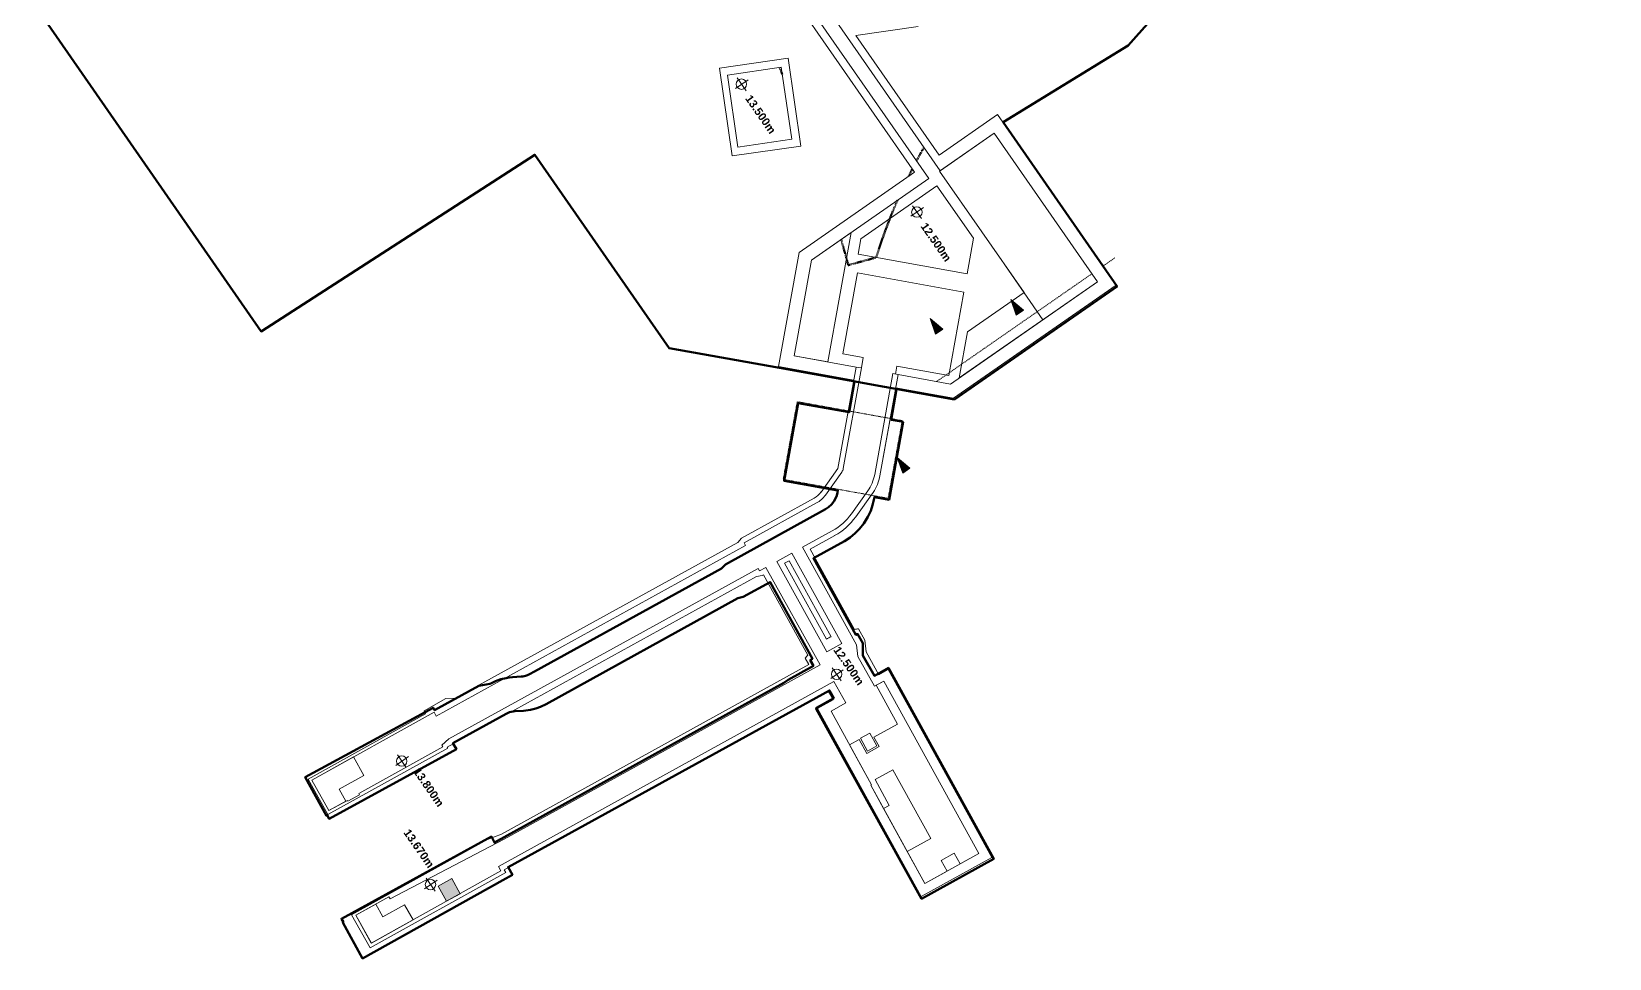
# Model space of a CAD drawing. Header units: metres. Extents: x 291473 to 292076, y 287877 to 288544.
# Drawn here: x 291780 to 292075.8, y 287877.1 to 288050.9 of the extents above; entities that cross this region are included whole.
import ezdxf

# ---------------------------------------------------------------- set-up
doc = ezdxf.new("R2010")
doc.units = ezdxf.units.M
doc.header["$MEASUREMENT"] = 0
doc.linetypes.add('Dash dense', pattern=[0.0032, 0.0016, -0.0016])
doc.layers.add('IM-Zz_20_10_90-T-Text', color=138, linetype='Continuous', lineweight=13)
doc.layers.add('IM-Zz_80_45-M-Line', color=92, linetype='Continuous', lineweight=13)
doc.styles.add('Arial_B_1', font='arialbd.ttf', dxfattribs={"height": 1.5})

msp = doc.modelspace()

# ---------------------------------------------------------------- hatches: boundary and pattern name
at = {"layer": 'IM-Zz_20_10_90-T-Text', "linetype": 'Continuous'}
for points in [[(291964.63, 287997.76), (291963.58, 288000.68), (291965.96, 287998.68)], [(291949.51, 287994.19), (291948.45, 287997.11), (291950.83, 287995.11)], [(291943.34, 287968.12), (291942.29, 287971.04), (291944.66, 287969.04)]]:
    msp.add_hatch(color=250, dxfattribs=at).paths.add_polyline_path(points)
at = {"layer": 'IM-Zz_80_45-M-Line', "linetype": 'Continuous'}
msp.add_hatch(color=255, dxfattribs=at).paths.add_polyline_path([(291857.83, 287887.82), (291857.78, 287887.92), (291856.25, 287890.67), (291858.79, 287892.08), (291860.37, 287889.23)])

# ---------------------------------------------------------------- linework, layer by layer
at = {"lineweight": 53, "flags": 128}
for points in [[(291962.18, 288033.91), (291985.58, 288048.31), (291989.63, 288052.87), (291993.79, 288056.13), (291998.66, 288058.75), (292005.64, 288060.85), (292075.81, 288102.56), (291848.57, 288436.77), (291802.25, 288404.34), (291707.9, 288441.83), (291707.21, 288440.57), (291673.73, 288455.83), (291538.12, 288544.4)], [(291920.24, 287987.83), (291899.54, 287991.56), (291874.37, 288027.8), (291823.1, 287994.68), (291774, 288065.35)], [(291920.23, 287987.83), (291953.03, 287981.92), (291983.51, 288003.09), (291962.18, 288033.91)], [(291869.03, 287922.99), (291869.65, 287923.28), (291870.61, 287923.45), (291872.24, 287923.56), (291873.59, 287923.75), (291874.54, 287923.99), (291875.46, 287924.3), (291876.47, 287924.81), (291912.44, 287944.66), (291913.45, 287944.89), (291918.49, 287947.67), (291926.42, 287933.29), (291926.01, 287933.06), (291926.59, 287931.95), (291921.87, 287929.34), (291921.04, 287928.77), (291866.8, 287898.83), (291866.23, 287899.94), (291838.13, 287884.56), (291838.5, 287883.89), (291838.36, 287883.83), (291842.07, 287877.1), (291868.4, 287891.79), (291870.18, 287892.79), (291869.37, 287894.23), (291929.64, 287927.37), (291930.42, 287925.91), (291927.15, 287924.12), (291927.22, 287923.98), (291927.09, 287923.91), (291946.88, 287888.29), (291960.41, 287895.75), (291940.65, 287931.57), (291938.03, 287930.12), (291935.87, 287933.94), (291935.85, 287936.21), (291934.86, 287937.95), (291934.56, 287937.78), (291926.61, 287952.14), (291932.43, 287955.36), (291933.47, 287956.05), (291934.45, 287956.84), (291935.25, 287957.65), (291936.03, 287958.65), (291936.8, 287959.9), (291937.34, 287961.07), (291937.68, 287962.09), (291938.04, 287963.63), (291940.77, 287963.13), (291943.4, 287977.7), (291941.17, 287978.1), (291942.2, 287983.84)], [(291934.28, 287985.34), (291933.29, 287979.53), (291923.72, 287981.25), (291921.09, 287966.68), (291931.18, 287964.86), (291931.11, 287964.48), (291930.98, 287963.91), (291930.81, 287963.47), (291930.43, 287962.78), (291930, 287962.22), (291929.44, 287961.71), (291928.85, 287961.33), (291910.09, 287950.98), (291909.36, 287950.24), (291874.28, 287930.9)], [(291874.28, 287930.9), (291873.37, 287930.4), (291872.97, 287930.21), (291872.61, 287930.08), (291872.14, 287929.99), (291871.8, 287929.95), (291870.18, 287929.84), (291869.56, 287929.76), (291869, 287929.69), (291867.99, 287929.45), (291867.31, 287929.22), (291866.99, 287929.09), (291866.23, 287928.75), (291865.94, 287928.59), (291863.86, 287928.24), (291855.59, 287923.66), (291855.34, 287924.1), (291831.34, 287911.12), (291835.29, 287903.87), (291835.43, 287903.94), (291835.79, 287903.29), (291859.66, 287916.35), (291859.03, 287917.46), (291869.03, 287922.99)]]:
    msp.add_lwpolyline(points, dxfattribs=at)
at = {"layer": 'IM-Zz_20_10_90-T-Text', "color": 250}
for p, q in [((291963.58, 288000.68), (291964.63, 287997.76)), ((291965.96, 287998.68), (291963.58, 288000.68)), ((291964.63, 287997.76), (291965.96, 287998.68)), ((291948.45, 287997.11), (291949.51, 287994.19)), ((291950.83, 287995.11), (291948.45, 287997.11)), ((291949.51, 287994.19), (291950.83, 287995.11)), ((291942.29, 287971.04), (291943.34, 287968.12)), ((291944.66, 287969.04), (291942.29, 287971.04)), ((291943.34, 287968.12), (291944.66, 287969.04))]:
    msp.add_line(p, q, dxfattribs=at)
at = {"layer": 'IM-Zz_80_45-M-Line'}
for p, q in [((291945.55, 288024.53), (291896.54, 288095.1)), ((291896.54, 288095.1), (291945.55, 288024.53)), ((291948.21, 288023.33), (291896.61, 288097.62)), ((291914.32, 288076.68), (291950.34, 288024.81)), ((291946.26, 288051.85), (291934.57, 288050.16)), ((291934.57, 288050.16), (291946.26, 288051.85)), ((291934.57, 288050.16), (291950.15, 288027.72)), ((291950.15, 288027.72), (291934.57, 288050.16)), ((291908.97, 288044.06), (291921.84, 288045.91)), ((291921.84, 288045.91), (291908.97, 288044.06)), ((291921.84, 288045.91), (291924.22, 288029.44)), ((291924.22, 288029.44), (291921.84, 288045.91)), ((291911.35, 288027.59), (291908.97, 288044.06)), ((291908.97, 288044.06), (291911.35, 288027.59)), ((291920.57, 288044.22), (291910.46, 288042.76)), ((291910.46, 288042.76), (291920.57, 288044.22)), ((291910.46, 288042.76), (291912.41, 288029.26)), ((291912.41, 288029.26), (291910.46, 288042.76)), ((291922.52, 288030.72), (291920.57, 288044.22)), ((291920.57, 288044.22), (291922.52, 288030.72)), ((291950.15, 288027.72), (291961.12, 288035.34)), ((291961.12, 288035.34), (291950.15, 288027.72)), ((291961.12, 288035.34), (291983.34, 288003.35)), ((291983.34, 288003.35), (291961.12, 288035.34)), ((291912.41, 288029.26), (291922.52, 288030.72)), ((291922.52, 288030.72), (291912.41, 288029.26)), ((291960.49, 288031.86), (291950.25, 288024.75)), ((291950.34, 288024.81), (291960.49, 288031.86)), ((291979.86, 288003.98), (291960.49, 288031.86)), ((291960.49, 288031.86), (291979.86, 288003.98)), ((291924.22, 288029.44), (291911.35, 288027.59)), ((291911.35, 288027.59), (291924.22, 288029.44)), ((291923.93, 288009.51), (291945.55, 288024.53)), ((291945.55, 288024.53), (291923.93, 288009.51)), ((291950.25, 288024.75), (291966.08, 288001.96)), ((291926.21, 288008.05), (291948.21, 288023.33)), ((291949.76, 288021.97), (291935.49, 288012.07)), ((291956.59, 288012.14), (291949.76, 288021.97)), ((291933.67, 288013.24), (291926.21, 288008.05)), ((291929.28, 287988.97), (291933.67, 288013.24)), ((291955.39, 288005.5), (291956.59, 288012.14)), ((291920.07, 287988.09), (291923.93, 288009.51)), ((291923.93, 288009.51), (291920.07, 287988.09)), ((291935.49, 288012.07), (291934.97, 288009.18)), ((291934.97, 288009.18), (291955.39, 288005.5)), ((291926.21, 288008.05), (291922.97, 287990.11)), ((291922.97, 287990.11), (291926.21, 288008.05)), ((291962.6, 288006.97), (291969.62, 287996.86)), ((291934.84, 288005.65), (291932.11, 287990.49)), ((291954.77, 288002.06), (291934.84, 288005.65)), ((291979.86, 288003.98), (291952.28, 287984.82)), ((291983.34, 288003.35), (291952.86, 287982.18)), ((291952.86, 287982.18), (291983.34, 288003.35)), ((291953.9, 287985.95), (291979.86, 288003.98)), ((291951.95, 287986.41), (291954.77, 288002.06)), ((291966.08, 288001.96), (291955.46, 287994.58)), ((291955.46, 287994.58), (291953.9, 287985.95)), ((291922.97, 287990.11), (291929.28, 287988.97)), ((291934.61, 287988.01), (291922.97, 287990.11)), ((291932.11, 287990.49), (291935.95, 287989.8)), ((291935.95, 287989.8), (291935.59, 287987.83)), ((291934.17, 287985.55), (291920.07, 287988.09)), ((291920.07, 287988.09), (291934.17, 287985.55)), ((291934.61, 287988.01), (291931.18, 287968.97)), ((291931.18, 287968.97), (291934.17, 287985.55)), ((291932.19, 287968.97), (291935.59, 287987.83)), ((291935.59, 287987.83), (291934.61, 287988.01)), ((291941.5, 287986.77), (291938.08, 287967.83)), ((291939.07, 287967.63), (291942.48, 287986.59)), ((291942.48, 287986.59), (291941.5, 287986.77)), ((291941.99, 287986.68), (291942.26, 287988.15)), ((291942.26, 287988.15), (291951.95, 287986.41)), ((291952.28, 287984.82), (291942.48, 287986.59)), ((291942.04, 287984.13), (291939.07, 287967.63)), ((291952.86, 287982.18), (291942.04, 287984.13)), ((291942.04, 287984.13), (291952.86, 287982.18)), ((291931.18, 287968.97), (291928.03, 287964.57)), ((291928.03, 287964.57), (291931.18, 287968.97)), ((291928.84, 287963.99), (291931.92, 287968.29)), ((291936.8, 287964.8), (291933.72, 287960.5)), ((291926.71, 287963.4), (291913.11, 287955.9)), ((291913.11, 287955.9), (291926.71, 287963.4)), ((291913.6, 287955.02), (291927.19, 287962.52)), ((291934.54, 287959.91), (291937.79, 287964.46)), ((291937.79, 287964.46), (291934.54, 287959.91)), ((291930.11, 287957.28), (291924.57, 287954.2)), ((291925.99, 287953.86), (291930.58, 287956.39)), ((291930.58, 287956.39), (291925.99, 287953.86)), ((291855.9, 287922.56), (291913.86, 287954.54)), ((291912.4, 287955.12), (291859.41, 287925.89)), ((291859.41, 287925.89), (291912.4, 287955.12)), ((291913.11, 287955.9), (291912.4, 287955.12)), ((291912.4, 287955.12), (291913.11, 287955.9)), ((291913.86, 287954.54), (291913.6, 287955.02)), ((291922.54, 287953.1), (291919.74, 287951.56)), ((291931.9, 287936.13), (291922.54, 287953.1)), ((291924.57, 287954.2), (291934.64, 287935.91)), ((291934.3, 287938.8), (291925.99, 287953.86)), ((291925.99, 287953.86), (291934.3, 287938.8)), ((291916.23, 287950.25), (291858.27, 287918.28)), ((291916.5, 287949.77), (291916.23, 287950.25)), ((291917.69, 287950.43), (291916.5, 287949.77)), ((291927.83, 287932.15), (291917.69, 287950.43)), ((291919.74, 287951.56), (291929.1, 287934.59)), ((291921.19, 287951.21), (291922.06, 287951.69)), ((291922.06, 287951.69), (291921.19, 287951.21)), ((291929.05, 287936.95), (291921.19, 287951.21)), ((291921.19, 287951.21), (291929.05, 287936.95)), ((291922.06, 287951.69), (291929.93, 287937.43)), ((291929.93, 287937.43), (291922.06, 287951.69)), ((291857.96, 287916.71), (291915.94, 287948.7)), ((291915.94, 287948.7), (291857.96, 287916.71)), ((291915.94, 287948.7), (291916.98, 287948.89)), ((291916.98, 287948.89), (291915.94, 287948.7)), ((291916.98, 287948.89), (291917.25, 287949.04)), ((291917.25, 287949.04), (291916.98, 287948.89)), ((291917.25, 287949.04), (291925.56, 287933.98)), ((291925.56, 287933.98), (291917.25, 287949.04)), ((291936.22, 287936.78), (291935.05, 287938.9)), ((291935.05, 287938.9), (291936.22, 287936.78)), ((291929.1, 287934.59), (291931.9, 287936.13)), ((291934.64, 287935.91), (291934.93, 287933.75)), ((291936.5, 287934.62), (291936.22, 287936.78)), ((291936.22, 287936.78), (291936.5, 287934.62)), ((291925.07, 287933.4), (291925.73, 287932.21)), ((291925.73, 287932.21), (291925.07, 287933.4)), ((291934.93, 287933.75), (291938.02, 287928.15)), ((291938.88, 287930.31), (291936.5, 287934.62)), ((291936.5, 287934.62), (291938.88, 287930.31)), ((291925.73, 287932.21), (291868.12, 287900.43)), ((291868.12, 287900.43), (291925.73, 287932.21)), ((291868.63, 287899.5), (291927.83, 287932.15)), ((291940.62, 287931.27), (291938.88, 287930.31)), ((291938.88, 287930.31), (291940.62, 287931.27)), ((291960.05, 287896.05), (291940.62, 287931.27)), ((291940.62, 287931.27), (291960.05, 287896.05)), ((291930.44, 287929.02), (291867.59, 287894.35)), ((291868.65, 287893.72), (291929.38, 287927.22)), ((291929.38, 287927.22), (291868.65, 287893.72)), ((291929.38, 287927.22), (291930.29, 287925.57)), ((291930.29, 287925.57), (291929.38, 287927.22)), ((291932.66, 287925.01), (291930.44, 287929.02)), ((291938.02, 287928.15), (291939.77, 287929.12)), ((291939.77, 287929.12), (291938.33, 287928.33)), ((291938.33, 287928.33), (291942.35, 287921.05)), ((291939.77, 287929.12), (291957.62, 287896.76)), ((291957.62, 287896.76), (291939.77, 287929.12)), ((291857.71, 287925.82), (291853.6, 287923.54)), ((291853.6, 287923.54), (291857.71, 287925.82)), ((291853.6, 287923.54), (291853.9, 287923)), ((291853.9, 287923), (291853.6, 287923.54)), ((291859.41, 287925.89), (291857.71, 287925.82)), ((291857.71, 287925.82), (291859.41, 287925.89)), ((291930.29, 287925.57), (291927.35, 287923.95)), ((291927.35, 287923.95), (291930.29, 287925.57)), ((291927.35, 287923.95), (291946.79, 287888.73)), ((291946.79, 287888.73), (291927.35, 287923.95)), ((291929.9, 287923.45), (291932.66, 287925.01)), ((291937.5, 287909.68), (291929.9, 287923.45)), ((291853.9, 287923), (291831.87, 287910.75)), ((291831.87, 287910.75), (291853.9, 287923)), ((291832.54, 287910.56), (291855.5, 287923.31)), ((291855.5, 287923.31), (291855.9, 287922.56)), ((291942.35, 287921.05), (291937.94, 287918.61)), ((291858.27, 287918.28), (291856.96, 287917.08)), ((291935.18, 287918.13), (291933.39, 287917.14)), ((291936.6, 287915.56), (291935.18, 287918.13)), ((291937.18, 287919.37), (291935.39, 287918.38)), ((291935.39, 287918.38), (291936.71, 287915.97)), ((291938.51, 287916.96), (291937.18, 287919.37)), ((291937.94, 287918.61), (291938.92, 287916.84)), ((291840.36, 287914.91), (291832.54, 287910.56)), ((291835.55, 287904.11), (291858.05, 287916.55)), ((291858.05, 287916.55), (291835.55, 287904.11)), ((291842.31, 287911.4), (291840.36, 287914.91)), ((291857.13, 287916.77), (291841.39, 287908.03)), ((291856.96, 287917.08), (291857.13, 287916.77)), ((291858.05, 287916.55), (291857.96, 287916.71)), ((291857.96, 287916.71), (291858.05, 287916.55)), ((291933.39, 287917.14), (291937.5, 287909.68)), ((291938.92, 287916.84), (291936.6, 287915.56)), ((291936.71, 287915.97), (291938.51, 287916.96)), ((291938.16, 287910.63), (291941.51, 287912.48)), ((291941.51, 287912.48), (291938.16, 287910.63)), ((291941.51, 287912.48), (291948.62, 287899.6)), ((291948.62, 287899.6), (291941.51, 287912.48)), ((291831.87, 287910.75), (291835.55, 287904.11)), ((291835.55, 287904.11), (291831.87, 287910.75)), ((291835.73, 287904.82), (291832.54, 287910.56)), ((291832.54, 287910.56), (291835.73, 287904.82)), ((291837.72, 287908.86), (291842.31, 287911.4)), ((291838.97, 287906.61), (291837.72, 287908.86)), ((291937.33, 287909.59), (291937.5, 287909.68)), ((291937.5, 287909.68), (291937.33, 287909.59)), ((291947.49, 287891.17), (291937.33, 287909.59)), ((291937.33, 287909.59), (291939.75, 287905.21)), ((291940.82, 287905.8), (291938.16, 287910.63)), ((291938.16, 287910.63), (291940.82, 287905.8)), ((291839.23, 287906.75), (291835.73, 287904.82)), ((291835.73, 287904.82), (291838.97, 287906.61)), ((291839.33, 287906.57), (291839.23, 287906.75)), ((291841.53, 287907.79), (291839.33, 287906.57)), ((291841.39, 287908.03), (291841.53, 287907.79)), ((291940.82, 287905.8), (291939.74, 287905.21)), ((291939.75, 287905.21), (291940.82, 287905.8)), ((291939.74, 287905.21), (291944.18, 287897.15)), ((291868.12, 287900.43), (291865.51, 287899.39)), ((291865.51, 287899.39), (291868.12, 287900.43)), ((291865.51, 287899.39), (291840.03, 287885.3)), ((291840.03, 287885.3), (291865.51, 287899.39)), ((291847.23, 287888.25), (291868.63, 287899.5)), ((291944.18, 287897.15), (291948.62, 287899.6)), ((291948.62, 287899.6), (291944.19, 287897.15)), ((291944.19, 287897.15), (291947.49, 287891.17)), ((291957.62, 287896.76), (291947.49, 287891.17)), ((291950.54, 287895.48), (291953.01, 287896.84)), ((291953.01, 287896.84), (291954.12, 287894.82)), ((291954.12, 287894.82), (291957.62, 287896.76)), ((291867.59, 287894.35), (291868.03, 287893.51)), ((291946.79, 287888.73), (291960.05, 287896.05)), ((291960.05, 287896.05), (291946.79, 287888.73)), ((291951.65, 287893.46), (291950.54, 287895.48)), ((291843.48, 287879.11), (291868.92, 287893.23)), ((291868.92, 287893.23), (291843.48, 287879.11)), ((291868.03, 287893.51), (291843.72, 287879.96)), ((291858.79, 287892.08), (291856.25, 287890.67)), ((291860.37, 287889.23), (291858.79, 287892.08)), ((291868.92, 287893.23), (291868.65, 287893.72)), ((291868.65, 287893.72), (291868.92, 287893.23)), ((291947.49, 287891.17), (291951.65, 287893.46)), ((291840.83, 287885.19), (291847.02, 287888.63)), ((291847.02, 287888.63), (291847.23, 287888.25)), ((291856.25, 287890.67), (291857.83, 287887.82)), ((291857.83, 287887.82), (291860.37, 287889.23)), ((291840.03, 287885.3), (291843.48, 287879.11)), ((291843.48, 287879.11), (291840.03, 287885.3)), ((291844.55, 287887.26), (291840.83, 287885.19)), ((291843.72, 287879.96), (291840.83, 287885.19)), ((291840.83, 287885.19), (291843.75, 287879.95)), ((291845.87, 287884.88), (291844.55, 287887.26)), ((291849.97, 287887.18), (291845.87, 287884.88)), ((291851.56, 287884.33), (291849.97, 287887.18)), ((291843.75, 287879.95), (291851.56, 287884.33))]:
    msp.add_line(p, q, dxfattribs=at)
at = {"layer": 'IM-Zz_80_45-M-Line', "lineweight": 13}
for p, q in [((291914.35, 288041.88), (291911.99, 288040.24)), ((291912.28, 288042.23), (291913.96, 288039.81)), ((291945.17, 288018.25), (291946.85, 288015.84)), ((291947.24, 288017.9), (291944.88, 288016.27)), ((291932.19, 287931.22), (291929.83, 287929.58)), ((291930.12, 287931.57), (291931.79, 287929.16)), ((291850.67, 287914.94), (291848.31, 287913.3)), ((291848.6, 287915.29), (291850.28, 287912.88)), ((291856.07, 287891.79), (291853.72, 287890.16)), ((291854.01, 287892.14), (291855.68, 287889.73))]:
    msp.add_line(p, q, dxfattribs=at)
at = {"layer": 'IM-Zz_80_45-M-Line', "linetype": 'Dash dense', "lineweight": 70}
msp.add_line((291933.13, 288007.11), (291938.34, 288008.54), dxfattribs=at)
at = {"layer": 'IM-Zz_80_45-M-Line', "linetype": 'Dash dense'}
for p, q in [((291980.86, 288006.92), (291983.11, 288008.49)), ((291949.7, 287985.29), (291978.8, 288005.5)), ((291923.55, 287981.51), (291920.92, 287966.94)), ((291943.23, 287977.96), (291923.55, 287981.51)), ((291940.6, 287963.39), (291943.23, 287977.96)), ((291920.92, 287966.94), (291940.6, 287963.39))]:
    msp.add_line(p, q, dxfattribs=at)
at = {"layer": 'IM-Zz_80_45-M-Line', "lineweight": 13}
for centre in [(291913.1, 288041.05), (291945.99, 288017.07), (291930.94, 287930.39), (291849.42, 287914.11), (291854.82, 287890.96)]:
    msp.add_circle(centre, 0.978, dxfattribs=at)
at = {"layer": 'IM-Zz_80_45-M-Line', "linetype": 'Dash dense', "lineweight": 70}
for centre, radius, start, end in [((291677.05, 287938.69), 265.06, 23.144, 23.4496), ((292039.98, 287976.72), 106.5, 150.4837, 152.0512), ((292039.98, 287976.72), 106.5, 152.9575, 153.7772), ((292039.98, 287976.72), 106.5, 156.4388, 162.6163), ((291677.05, 287938.69), 265.06, 14.9589, 16.04)]:
    msp.add_arc(centre, radius, start, end, dxfattribs=at)
at = {"layer": 'IM-Zz_80_45-M-Line'}
for centre, radius, start, end in [((291930.37, 287969.3), 1.85, 326.9511, 349.7794), ((291930.7, 287969.17), 7.5, 324.4177, 349.7793), ((291930.7, 287969.15), 8.5, 326.5671, 349.754), ((291930.7, 287969.15), 8.5, 326.5671, 349.754), ((291924.78, 287966.9), 4, 298.8833, 324.4177), ((291924.78, 287966.9), 4, 298.8833, 324.4177), ((291924.78, 287966.9), 5, 298.8833, 324.4177), ((291924.78, 287966.9), 11, 299.0141, 324.4177), ((291924.78, 287966.9), 12, 298.8827, 324.4184), ((291924.78, 287966.9), 12, 298.8827, 324.4184), ((291936.83, 287923.17), 15.84, 96.4413, 99.1929), ((291936.83, 287923.17), 15.84, 96.4413, 99.1929), ((291937.13, 287923.33), 15.84, 117.0738, 120.6927), ((291937.13, 287923.33), 15.84, 117.0738, 120.6927), ((291937.44, 287923.5), 15.84, 138.5736, 141.3253), ((291937.44, 287923.5), 15.84, 138.5736, 141.3253)]:
    msp.add_arc(centre, radius, start, end, dxfattribs=at)

# ---------------------------------------------------------------- texts
at = {"layer": 'IM-Zz_20_10_90-T-Text', "color": 7, "linetype": 'Continuous', "char_height": 1.5, "width": 10.1819, "attachment_point": 1, "rotation": 304.7794, "style": 'Arial_B_1'}
for s, insert in [('\\fArial|b1|i0|c00|p39;13.500m', (291914.96, 288039.22)), ('\\fArial|b1|i0|c00|p39;12.500m', (291947.85, 288015.25)), ('\\fArial|b1|i0|c00|p39;12.500m', (291931.49, 287935.8)), ('\\fArial|b1|i0|c00|p39;13.800m', (291852.74, 287913.02)), ('\\fArial|b1|i0|c00|p39;13.670m', (291850.91, 287901.55))]:
    msp.add_mtext(s, dxfattribs=dict(at, insert=insert))

doc.saveas('drawing.dxf')
